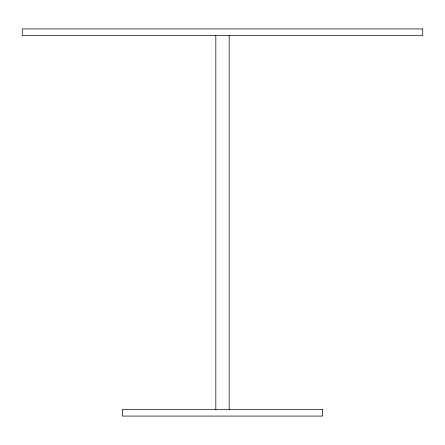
<?xml version="1.0" encoding="UTF-8"?>
<svg xmlns="http://www.w3.org/2000/svg" width="445" height="445" viewBox="0 0 445 445"><rect width="100%" height="100%" fill="white"/><g stroke="black" fill="none" stroke-linecap="round" stroke-linejoin="round"><path stroke-width="0.67" d="M229.175 35.6L229.175 409.828M215.825 35.6L215.825 409.828M422.75 28.925L22.25 28.925L22.25 35.6L422.75 35.6L422.75 28.925M322.625 409.4L122.375 409.4L122.375 416.075L322.625 416.075L322.625 409.4"/></g></svg>
